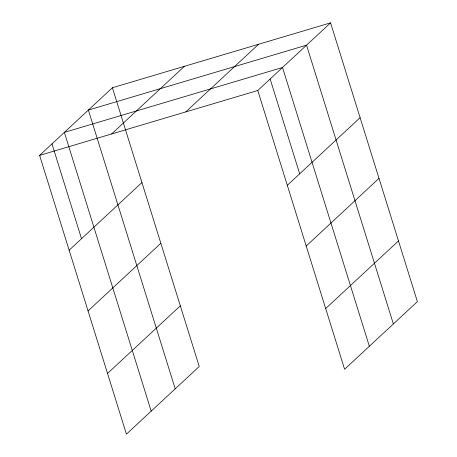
<?xml version="1.0" encoding="UTF-8"?>
<svg xmlns="http://www.w3.org/2000/svg" width="457" height="457" viewBox="0 0 457 457"><rect width="100%" height="100%" fill="white"/><g stroke="black" fill="none" stroke-linecap="round" stroke-linejoin="round"><path stroke-width="0.69" d="M112.405 87.738L199.229 366.508L126.435 434.15L39.61 155.38L112.405 87.738L330.565 22.85L417.39 301.62L344.595 369.262L257.771 90.492L330.565 22.85M111.605 133.97L184.394 66.322M185.776 111.908L258.571 44.26M69.144 250.202L141.938 182.554M88.052 310.903L160.841 243.261M287.304 185.314L360.093 117.672M107.532 373.449L180.326 305.802M306.207 246.015L379.002 178.373M325.687 308.561L398.481 240.913M39.61 155.38L257.771 90.492M393.368 323.944L306.538 45.174L88.384 110.057L175.208 388.827M369.347 346.263L282.517 67.493L64.363 132.381L151.187 411.151M270.144 78.992L299.678 173.814M51.984 143.881L81.517 238.703"/></g></svg>
